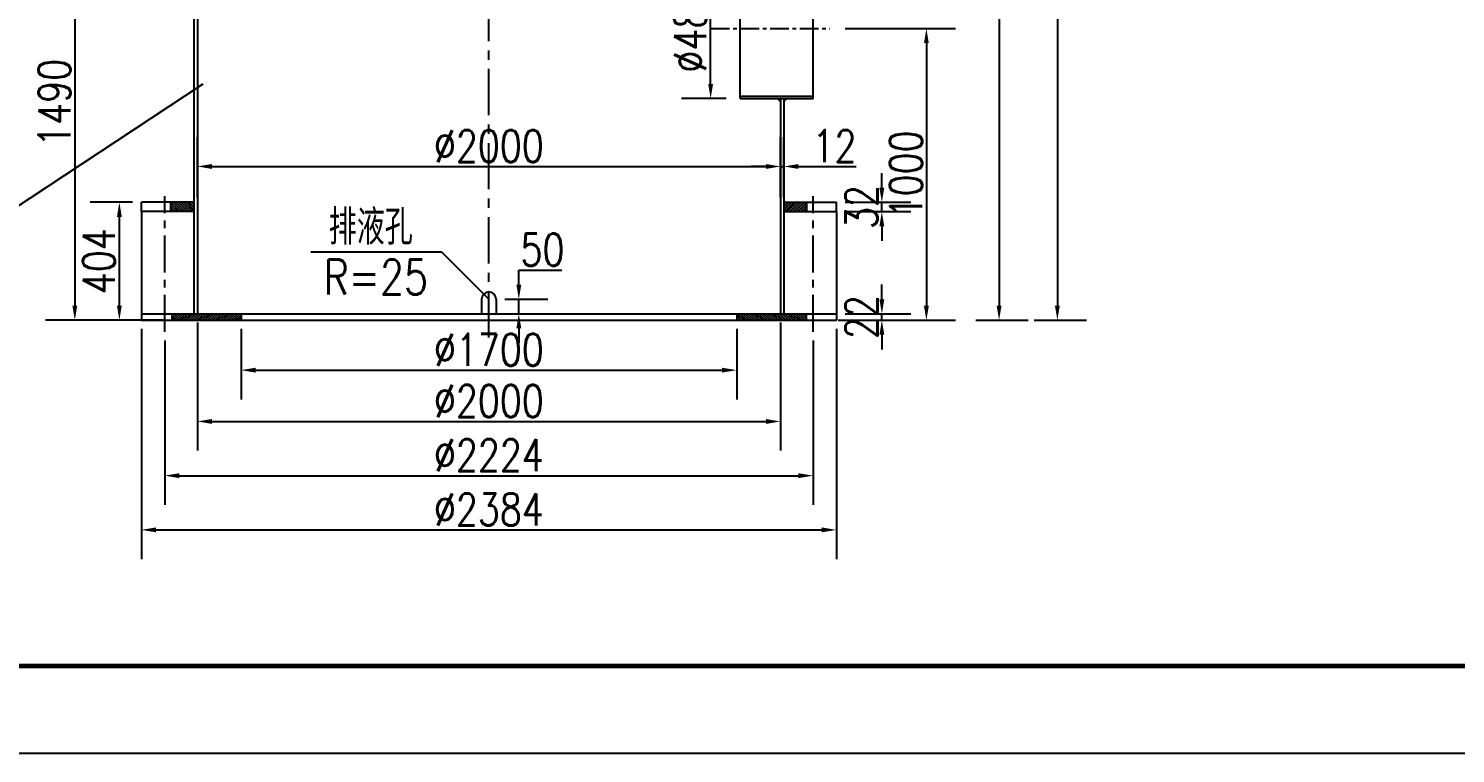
# Model space of a CAD drawing. Header units: millimetres. Extents: x -1286879 to -1269059, y -656245 to -631015.
# Drawn here: x -1284411 to -1279516, y -656245 to -653759 of the extents above; entities that cross this region are included whole.
import ezdxf

# ---------------------------------------------------------------- set-up
doc = ezdxf.new("R2010")
doc.units = ezdxf.units.MM
doc.linetypes.add('CENTER', pattern=[50.8, 31.75, -6.35, 6.35, -6.35])
doc.layers.get('0').update_dxf_attribs({"linetype": 'CONTINUOUS'})
doc.layers.get('Defpoints').update_dxf_attribs({"linetype": 'CONTINUOUS'})
doc.styles.add('HZ', font='txt.shx', dxfattribs={"width": 0.8, "bigfont": 'hztxt.shx'})
doc.dimstyles.new('gqb100', dxfattribs={"dimscale": 5, "dimtxt": 20, "dimasz": 15, "dimexe": 40, "dimexo": 8, "dimgap": 5, "dimtad": 1, "dimtoh": 1, "dimdec": 0, "dimdsep": 46, "dimtxsty": 'HZ', "dimcen": 5, "dimadec": 0, "dimazin": 0, "dimtfac": 1, "dimtdec": 0, "dimtmove": 0, "dimatfit": 3, "dimfxl": 1, "dimtolj": 1, "dimtzin": 0, "dimarcsym": 0})
pattern_1 = [(45, (10546.1734, -129539.327), (-4.49012806, 4.49012806), [])]

# ---------------------------------------------------------------- blocks, each defined once
blk = doc.blocks.new('*D375')
at = {"color": 0, "lineweight": -2, "ltscale": 0.5}
for p, q in [((-1283831.7, -654338.3), (-1283831.7, -654132.1)), ((-1281831.7, -654338.3), (-1281831.7, -654132.1)), ((-1283781.7, -654232.1), (-1281881.7, -654232.1))]:
    blk.add_line(p, q, dxfattribs=at)
at = {"color": 0, "ltscale": 0.5}
for points in [[(-1283781.7, -654223.8), (-1283781.7, -654240.5), (-1283831.7, -654232.1)], [(-1281881.7, -654223.8), (-1281881.7, -654240.5), (-1281831.7, -654232.1)]]:
    blk.add_solid(points, dxfattribs=at)
at = {"layer": 'Defpoints', "color": 0, "ltscale": 0.5}
for p in [(-1281831.7, -654232.1), (-1283831.7, -654368.3), (-1281831.7, -654368.3)]:
    blk.add_point(p, dxfattribs=at)
at = {"color": 0, "ltscale": 0.5, "insert": (-1282831.7, -654162.1), "char_height": 110, "attachment_point": 5, "style": 'HZ'}
blk.add_mtext('\\A1;%%c2000', dxfattribs=at)
blk = doc.blocks.new('*D376')
at = {"color": 0, "lineweight": -2, "ltscale": 0.5}
for p, q in [((-1281831.7, -654338.3), (-1281831.7, -654132.1)), ((-1281819.7, -654338.3), (-1281819.7, -654132.1)), ((-1281881.7, -654232.1), (-1281931.7, -654232.1)), ((-1281831.7, -654232.1), (-1281819.7, -654232.1)), ((-1281769.7, -654232.1), (-1281572.4, -654232.1))]:
    blk.add_line(p, q, dxfattribs=at)
at = {"color": 0, "ltscale": 0.5}
for points in [[(-1281881.7, -654223.8), (-1281881.7, -654240.5), (-1281831.7, -654232.1)], [(-1281769.7, -654223.8), (-1281769.7, -654240.5), (-1281819.7, -654232.1)]]:
    blk.add_solid(points, dxfattribs=at)
at = {"layer": 'Defpoints', "color": 0, "ltscale": 0.5}
for p in [(-1281819.7, -654232.1), (-1281831.7, -654368.3), (-1281819.7, -654368.3)]:
    blk.add_point(p, dxfattribs=at)
at = {"color": 0, "ltscale": 0.5, "insert": (-1281646.1, -654162.1), "char_height": 110, "attachment_point": 5, "style": 'HZ'}
blk.add_mtext('\\A1;12', dxfattribs=at)
blk = doc.blocks.new('*D378')
at = {"color": 0, "lineweight": -2, "ltscale": 0.5}
for p, q in [((-1281483.8, -654305), (-1281483.8, -654255)), ((-1281609.7, -654355), (-1281383.8, -654355)), ((-1281609.7, -654387), (-1281383.8, -654387)), ((-1281483.8, -654387), (-1281483.8, -654355)), ((-1281483.8, -654437), (-1281483.8, -654487))]:
    blk.add_line(p, q, dxfattribs=at)
at = {"color": 0, "ltscale": 0.5}
for points in [[(-1281492.2, -654305), (-1281475.5, -654305), (-1281483.8, -654355)], [(-1281492.2, -654437), (-1281475.5, -654437), (-1281483.8, -654387)]]:
    blk.add_solid(points, dxfattribs=at)
at = {"layer": 'Defpoints', "color": 0, "ltscale": 0.5}
for p in [(-1281639.7, -654355), (-1281639.7, -654387), (-1281483.8, -654355)]:
    blk.add_point(p, dxfattribs=at)
at = {"color": 0, "ltscale": 0.5, "insert": (-1281553.8, -654371), "char_height": 110, "attachment_point": 5, "rotation": 90, "style": 'HZ'}
blk.add_mtext('\\A1;32', dxfattribs=at)
blk = doc.blocks.new('*D379')
at = {"color": 0, "lineweight": -2, "ltscale": 0.5}
for p, q in [((-1281483.8, -654687.3), (-1281483.8, -654637.3)), ((-1281609.7, -654737.3), (-1281383.8, -654737.3)), ((-1281609.7, -654759.3), (-1281383.8, -654759.3)), ((-1281483.8, -654759.3), (-1281483.8, -654737.3)), ((-1281483.8, -654809.3), (-1281483.8, -654859.3))]:
    blk.add_line(p, q, dxfattribs=at)
at = {"color": 0, "ltscale": 0.5}
for points in [[(-1281492.1, -654687.3), (-1281475.4, -654687.3), (-1281483.8, -654737.3)], [(-1281492.1, -654809.3), (-1281475.4, -654809.3), (-1281483.8, -654759.3)]]:
    blk.add_solid(points, dxfattribs=at)
at = {"layer": 'Defpoints', "color": 0, "ltscale": 0.5}
for p in [(-1281639.7, -654737.3), (-1281639.7, -654759.3), (-1281483.8, -654737.3)]:
    blk.add_point(p, dxfattribs=at)
at = {"color": 0, "ltscale": 0.5, "insert": (-1281553.8, -654748.3), "char_height": 110, "attachment_point": 5, "rotation": 90, "style": 'HZ'}
blk.add_mtext('\\A1;22', dxfattribs=at)
blk = doc.blocks.new('*D380')
at = {"color": 0, "lineweight": -2, "ltscale": 0.5}
for p, q in [((-1282018.2, -653519.3), (-1282171.1, -653519.3)), ((-1282071.1, -653949.3), (-1282071.1, -653569.3)), ((-1282018.2, -653999.3), (-1282171.1, -653999.3))]:
    blk.add_line(p, q, dxfattribs=at)
at = {"color": 0, "ltscale": 0.5}
for points in [[(-1282079.4, -653569.3), (-1282062.7, -653569.3), (-1282071.1, -653519.3)], [(-1282079.4, -653949.3), (-1282062.7, -653949.3), (-1282071.1, -653999.3)]]:
    blk.add_solid(points, dxfattribs=at)
at = {"layer": 'Defpoints', "color": 0, "ltscale": 0.5}
for p in [(-1282071.1, -653519.3), (-1281988.2, -653519.3), (-1281988.2, -653999.3)]:
    blk.add_point(p, dxfattribs=at)
at = {"color": 0, "ltscale": 0.5, "insert": (-1282141.1, -653759.3), "char_height": 110, "attachment_point": 5, "rotation": 90, "style": 'HZ'}
blk.add_mtext('\\A1;%%c480', dxfattribs=at)
blk = doc.blocks.new('*D382')
at = {"color": 0, "lineweight": -2, "ltscale": 0.5}
for p, q in [((-1281609.3, -653759.3), (-1281231, -653759.3)), ((-1281331, -653809.3), (-1281331, -654709.3)), ((-1281633.2, -654759.3), (-1281231, -654759.3))]:
    blk.add_line(p, q, dxfattribs=at)
at = {"color": 0, "ltscale": 0.5}
for points in [[(-1281339.3, -653809.3), (-1281322.7, -653809.3), (-1281331, -653759.3)], [(-1281339.3, -654709.3), (-1281322.7, -654709.3), (-1281331, -654759.3)]]:
    blk.add_solid(points, dxfattribs=at)
at = {"layer": 'Defpoints', "color": 0, "ltscale": 0.5}
for p in [(-1281639.3, -653759.3), (-1281663.2, -654759.3), (-1281331, -654759.3)]:
    blk.add_point(p, dxfattribs=at)
at = {"color": 0, "ltscale": 0.5, "insert": (-1281401, -654259.3), "char_height": 110, "attachment_point": 5, "rotation": 90, "style": 'HZ'}
blk.add_mtext('\\A1;1000', dxfattribs=at)
blk = doc.blocks.new('*D385')
at = {"color": 0, "lineweight": -2, "ltscale": 0.5}
for p, q in [((-1281599.1, -652209.3), (-1280981.6, -652209.3)), ((-1281081.6, -652259.3), (-1281081.6, -654709.3)), ((-1281161.2, -654759.3), (-1280981.6, -654759.3))]:
    blk.add_line(p, q, dxfattribs=at)
at = {"color": 0, "ltscale": 0.5}
for points in [[(-1281089.9, -652259.3), (-1281073.3, -652259.3), (-1281081.6, -652209.3)], [(-1281089.9, -654709.3), (-1281073.3, -654709.3), (-1281081.6, -654759.3)]]:
    blk.add_solid(points, dxfattribs=at)
at = {"layer": 'Defpoints', "color": 0, "ltscale": 0.5}
for p in [(-1281629.1, -652209.3), (-1281191.2, -654759.3), (-1281081.6, -654759.3)]:
    blk.add_point(p, dxfattribs=at)
at = {"color": 0, "ltscale": 0.5, "insert": (-1281151.6, -653484.3), "char_height": 110, "attachment_point": 5, "rotation": 90, "style": 'HZ'}
blk.add_mtext('\\A1;2550', dxfattribs=at)
blk = doc.blocks.new('*D389')
at = {"color": 0, "lineweight": -2, "ltscale": 0.5}
for p, q in [((-1283681.7, -654789.3), (-1283681.7, -655030.5)), ((-1281981.7, -654789.3), (-1281981.7, -655030.5)), ((-1283631.7, -654930.5), (-1282031.7, -654930.5))]:
    blk.add_line(p, q, dxfattribs=at)
at = {"color": 0, "ltscale": 0.5}
for points in [[(-1283631.7, -654922.1), (-1283631.7, -654938.8), (-1283681.7, -654930.5)], [(-1282031.7, -654922.1), (-1282031.7, -654938.8), (-1281981.7, -654930.5)]]:
    blk.add_solid(points, dxfattribs=at)
at = {"layer": 'Defpoints', "color": 0, "ltscale": 0.5}
for p in [(-1283681.7, -654759.3), (-1281981.7, -654759.3), (-1281981.7, -654930.5)]:
    blk.add_point(p, dxfattribs=at)
at = {"color": 0, "ltscale": 0.5, "insert": (-1282831.7, -654860.5), "char_height": 110, "attachment_point": 5, "style": 'HZ'}
blk.add_mtext('\\A1;%%c1700', dxfattribs=at)
blk = doc.blocks.new('*D390')
at = {"color": 0, "lineweight": -2, "ltscale": 0.5}
for p, q in [((-1283831.7, -654767.3), (-1283831.7, -655206.3)), ((-1281831.7, -654767.3), (-1281831.7, -655206.3)), ((-1283781.7, -655106.3), (-1281881.7, -655106.3))]:
    blk.add_line(p, q, dxfattribs=at)
at = {"color": 0, "ltscale": 0.5}
for points in [[(-1283781.7, -655098), (-1283781.7, -655114.7), (-1283831.7, -655106.3)], [(-1281881.7, -655098), (-1281881.7, -655114.7), (-1281831.7, -655106.3)]]:
    blk.add_solid(points, dxfattribs=at)
at = {"layer": 'Defpoints', "color": 0, "ltscale": 0.5}
for p in [(-1283831.7, -654737.3), (-1281831.7, -654737.3), (-1281831.7, -655106.3)]:
    blk.add_point(p, dxfattribs=at)
at = {"color": 0, "ltscale": 0.5, "insert": (-1282831.7, -655036.3), "char_height": 110, "attachment_point": 5, "style": 'HZ'}
blk.add_mtext('\\A1;%%c2000', dxfattribs=at)
blk = doc.blocks.new('*D391')
at = {"color": 0, "lineweight": -2, "ltscale": 0.5}
for p, q in [((-1283943.7, -654828.9), (-1283943.7, -655392.2)), ((-1281719.7, -654828.9), (-1281719.7, -655392.2)), ((-1283893.7, -655292.2), (-1281769.7, -655292.2))]:
    blk.add_line(p, q, dxfattribs=at)
at = {"color": 0, "ltscale": 0.5}
for points in [[(-1283893.7, -655283.9), (-1283893.7, -655300.5), (-1283943.7, -655292.2)], [(-1281769.7, -655283.9), (-1281769.7, -655300.5), (-1281719.7, -655292.2)]]:
    blk.add_solid(points, dxfattribs=at)
at = {"layer": 'Defpoints', "color": 0, "ltscale": 0.5}
for p in [(-1283943.7, -654798.9), (-1281719.7, -654798.9), (-1281719.7, -655292.2)]:
    blk.add_point(p, dxfattribs=at)
at = {"color": 0, "ltscale": 0.5, "insert": (-1282831.7, -655222.2), "char_height": 110, "attachment_point": 5, "style": 'HZ'}
blk.add_mtext('\\A1;%%c2224', dxfattribs=at)
blk = doc.blocks.new('*D392')
at = {"color": 0, "lineweight": -2, "ltscale": 0.5}
for p, q in [((-1284054.2, -654355), (-1284199.2, -654355)), ((-1284099.2, -654709.3), (-1284099.2, -654405)), ((-1284062.9, -654759.3), (-1284199.2, -654759.3))]:
    blk.add_line(p, q, dxfattribs=at)
at = {"color": 0, "ltscale": 0.5}
for points in [[(-1284107.5, -654405), (-1284090.8, -654405), (-1284099.2, -654355)], [(-1284107.5, -654709.3), (-1284090.8, -654709.3), (-1284099.2, -654759.3)]]:
    blk.add_solid(points, dxfattribs=at)
at = {"layer": 'Defpoints', "color": 0, "ltscale": 0.5}
for p in [(-1284099.2, -654355), (-1284024.2, -654355), (-1284032.9, -654759.3)]:
    blk.add_point(p, dxfattribs=at)
at = {"color": 0, "ltscale": 0.5, "insert": (-1284169.2, -654557.1), "char_height": 110, "attachment_point": 5, "rotation": 90, "style": 'HZ'}
blk.add_mtext('\\A1;404', dxfattribs=at)
blk = doc.blocks.new('*D393')
at = {"color": 0, "lineweight": -2, "ltscale": 0.5}
for p, q in [((-1284023.7, -654789.3), (-1284023.7, -655578.1)), ((-1281639.7, -654789.3), (-1281639.7, -655578.1)), ((-1283973.7, -655478.1), (-1281689.7, -655478.1))]:
    blk.add_line(p, q, dxfattribs=at)
at = {"color": 0, "ltscale": 0.5}
for points in [[(-1283973.7, -655469.8), (-1283973.7, -655486.4), (-1284023.7, -655478.1)], [(-1281689.7, -655469.8), (-1281689.7, -655486.4), (-1281639.7, -655478.1)]]:
    blk.add_solid(points, dxfattribs=at)
at = {"layer": 'Defpoints', "color": 0, "ltscale": 0.5}
for p in [(-1284023.7, -654759.3), (-1281639.7, -654759.3), (-1281639.7, -655478.1)]:
    blk.add_point(p, dxfattribs=at)
at = {"color": 0, "ltscale": 0.5, "insert": (-1282831.7, -655408.1), "char_height": 110, "attachment_point": 5, "style": 'HZ'}
blk.add_mtext('\\A1;%%c2384', dxfattribs=at)
blk = doc.blocks.new('*D394')
at = {"color": 0, "lineweight": -2, "ltscale": 0.5}
for p, q in [((-1282729, -654637.3), (-1282729, -654587.3)), ((-1282729, -654587.3), (-1282582, -654587.3)), ((-1282776.7, -654687.3), (-1282629, -654687.3)), ((-1282729, -654737.3), (-1282729, -654687.3)), ((-1282776.7, -654737.3), (-1282629, -654737.3)), ((-1282729, -654787.3), (-1282729, -654837.3))]:
    blk.add_line(p, q, dxfattribs=at)
at = {"color": 0, "ltscale": 0.5}
for points in [[(-1282737.3, -654637.3), (-1282720.6, -654637.3), (-1282729, -654687.3)], [(-1282737.3, -654787.3), (-1282720.6, -654787.3), (-1282729, -654737.3)]]:
    blk.add_solid(points, dxfattribs=at)
at = {"layer": 'Defpoints', "color": 0, "ltscale": 0.5}
for p in [(-1282806.7, -654687.3), (-1282729, -654687.3), (-1282806.7, -654737.3)]:
    blk.add_point(p, dxfattribs=at)
at = {"color": 0, "ltscale": 0.5, "insert": (-1282648, -654517.3), "char_height": 110, "attachment_point": 5, "style": 'HZ'}
blk.add_mtext('\\A1;50', dxfattribs=at)
blk = doc.blocks.new('*D395')
at = {"color": 0, "lineweight": -2, "ltscale": 0.5}
for p, q in [((-1284111.7, -653269.1), (-1284352, -653269.1)), ((-1284252, -653319.1), (-1284252, -654709.3)), ((-1283949.8, -654759.3), (-1284352, -654759.3))]:
    blk.add_line(p, q, dxfattribs=at)
at = {"color": 0, "ltscale": 0.5}
for points in [[(-1284260.3, -653319.1), (-1284243.7, -653319.1), (-1284252, -653269.1)], [(-1284260.3, -654709.3), (-1284243.7, -654709.3), (-1284252, -654759.3)]]:
    blk.add_solid(points, dxfattribs=at)
at = {"layer": 'Defpoints', "color": 0, "ltscale": 0.5}
for p in [(-1284081.7, -653269.1), (-1284252, -654759.3), (-1283919.8, -654759.3)]:
    blk.add_point(p, dxfattribs=at)
at = {"color": 0, "ltscale": 0.5, "insert": (-1284322, -654014.2), "char_height": 110, "attachment_point": 5, "rotation": 90, "style": 'HZ'}
blk.add_mtext('\\A1;1490', dxfattribs=at)
blk = doc.blocks.new('*D339')
at = {"color": 0, "lineweight": -2, "ltscale": 0.5}
for p, q in [((-1282506.7, -632203.6), (-1280781.7, -632203.6)), ((-1280881.7, -632253.6), (-1280881.7, -654709.3)), ((-1280961.4, -654759.3), (-1280781.7, -654759.3))]:
    blk.add_line(p, q, dxfattribs=at)
at = {"color": 0, "ltscale": 0.5}
for points in [[(-1280890.1, -632253.6), (-1280873.4, -632253.6), (-1280881.7, -632203.6)], [(-1280890.1, -654709.3), (-1280873.4, -654709.3), (-1280881.7, -654759.3)]]:
    blk.add_solid(points, dxfattribs=at)
at = {"layer": 'Defpoints', "color": 0, "ltscale": 0.5}
for p in [(-1282536.7, -632203.6), (-1280991.4, -654759.3), (-1280881.7, -654759.3)]:
    blk.add_point(p, dxfattribs=at)
at = {"color": 0, "ltscale": 0.5, "insert": (-1280951.7, -643481.4), "char_height": 110, "attachment_point": 5, "rotation": 90, "style": 'HZ'}
blk.add_mtext('\\A1;~22556', dxfattribs=at)

msp = doc.modelspace()

# ---------------------------------------------------------------- hatches: boundary and pattern name
h = msp.add_hatch()
h.set_pattern_fill('ANSI31', color=256, scale=0.5, style=0)
h.set_pattern_definition([(315, (12511.1315, -1345863.8113), (-1.1225320151, -1.1225320151), [])])
h.paths.add_polyline_path([(-1281831.7, -654009.3), (-1281841.7, -653999.3), (-1281831.7, -653999.3)])
h = msp.add_hatch()
h.set_pattern_fill('ANSI31', color=256, scale=0.5, style=0)
h.set_pattern_definition([(225, (-2576162.6038, -1345863.8113), (1.1225320151, -1.1225320151), [])])
h.paths.add_polyline_path([(-1281819.7, -654009.3), (-1281809.7, -653999.3), (-1281819.7, -653999.3)])
at = {"ltscale": 0.5}
h = msp.add_hatch(dxfattribs=at)
h.set_pattern_fill('ANSI31', color=256, scale=2, style=0)
h.set_pattern_definition([(135, (-2576209.646, -129539.327), (4.49012806, 4.49012806), [])])
h.paths.add_polyline_path([(-1283922.7, -654355), (-1283843.7, -654355), (-1283843.7, -654387), (-1283922.7, -654387)])
h = msp.add_hatch(dxfattribs=at)
h.set_pattern_fill('ANSI31', color=256, scale=2, style=0)
h.set_pattern_definition(pattern_1)
h.paths.add_polyline_path([(-1281740.7, -654355), (-1281819.7, -654355), (-1281819.7, -654387), (-1281740.7, -654387)])
h = msp.add_hatch(dxfattribs=at)
h.set_pattern_fill('ANSI31', color=256, scale=2, style=0)
h.set_pattern_definition(pattern_1)
h.paths.add_polyline_path([(-1283681.7, -654737.3), (-1283919.7, -654737.3), (-1283919.7, -654759.3), (-1283681.7, -654759.3)])
h = msp.add_hatch(dxfattribs=at)
h.set_pattern_fill('ANSI31', color=256, scale=2, style=0)
h.set_pattern_definition([(135, (-2576209.646, -129539.327), (4.49012806, 4.49012806), [])])
h.paths.add_polyline_path([(-1281981.7, -654737.3), (-1281743.7, -654737.3), (-1281743.7, -654759.3), (-1281981.7, -654759.3)])

# ---------------------------------------------------------------- linework, layer by layer
at = {"linetype": 'CENTER', "ltscale": 5}
msp.add_line((-1282831.7, -654818.5), (-1282831.7, -631981.8), dxfattribs=at)
at = {"color": 4, "ltscale": 0.5}
for p, q in [((-1283843.7, -653431.6), (-1283843.7, -654737.3)), ((-1283831.7, -653431.6), (-1283831.7, -654737.3)), ((-1281969.7, -653999.3), (-1281969.7, -653519.3)), ((-1281719.7, -653999.3), (-1281719.7, -653519.3)), ((-1281969.7, -653991.3), (-1281719.7, -653991.3)), ((-1281969.7, -653999.3), (-1281719.7, -653999.3)), ((-1281831.7, -653999.3), (-1281831.7, -654737.3)), ((-1281819.7, -653999.3), (-1281819.7, -654737.3)), ((-1283843.7, -654355), (-1284023.7, -654355)), ((-1284023.7, -654387), (-1284023.7, -654355)), ((-1283843.7, -654387), (-1284023.7, -654387)), ((-1284023.7, -654387), (-1284023.7, -654737)), ((-1283922.7, -654387), (-1283922.7, -654355)), ((-1281819.7, -654355), (-1281639.7, -654355)), ((-1281819.7, -654387), (-1281639.7, -654387)), ((-1281740.7, -654387), (-1281740.7, -654355)), ((-1281639.7, -654387), (-1281639.7, -654355)), ((-1281639.7, -654387), (-1281639.7, -654737)), ((-1282857.2, -654687.3), (-1282857.2, -654737.3)), ((-1282806.7, -654687.3), (-1282806.7, -654737.3)), ((-1284023.7, -654737.3), (-1281639.7, -654737.3)), ((-1284023.7, -654737.3), (-1284023.7, -654759.3)), ((-1284023.7, -654759.3), (-1281639.7, -654759.3)), ((-1283919.7, -654737.3), (-1283919.7, -654759.3)), ((-1283681.7, -654737.3), (-1283681.7, -654759.3)), ((-1281981.7, -654737.3), (-1281981.7, -654759.3)), ((-1281743.7, -654737.3), (-1281743.7, -654759.3)), ((-1281639.7, -654737.3), (-1281639.7, -654759.3))]:
    msp.add_line(p, q, dxfattribs=at)
at = {"linetype": 'CENTER', "ltscale": 2}
msp.add_line((-1282069.8, -653759.3), (-1281661.7, -653759.3), dxfattribs=at)
at = {"ltscale": 0.5}
for p, q in [((-1284639.8, -654494.8), (-1283811.4, -653948.4)), ((-1282993.9, -654525.3), (-1282831.7, -654687.3))]:
    msp.add_line(p, q, dxfattribs=at)
for p, q in [((-1281841.7, -653999.3), (-1281831.7, -654009.3)), ((-1281809.7, -653999.3), (-1281819.7, -654009.3))]:
    msp.add_line(p, q)
at = {"linetype": 'CENTER', "ltscale": 4}
for p, q in [((-1283943.7, -654798.9), (-1283943.7, -654334.3)), ((-1281719.7, -654798.9), (-1281719.7, -654334.3))]:
    msp.add_line(p, q, dxfattribs=at)
at = {"color": 2}
msp.add_line((-1283442, -654525.3), (-1282993.9, -654525.3), dxfattribs=at)
at = {"color": 2, "lineweight": 60}
msp.add_line((-1286129.2, -655944.5), (-1269359.2, -655944.5), dxfattribs=at)
at = {"color": 1}
msp.add_line((-1269059.2, -656244.5), (-1286879.2, -656244.5), dxfattribs=at)
at = {"color": 4, "ltscale": 0.5}
msp.add_arc((-1282831.7, -654687.3), 25, 0, 180, dxfattribs=at)

# ---------------------------------------------------------------- texts
at = {"ltscale": 0.5, "style": 'HZ', "width": 0.8}
for s, p in [('排液孔', (-1283380.7, -654500.4)), ('R=25', (-1283398.4, -654671.6))]:
    msp.add_text(s, height=120, dxfattribs=at).set_placement(p)

# ---------------------------------------------------------------- dimensions: what is measured, and where the dimension line sits
at = {"ltscale": 0.5}
for base, p1, p2, text, picture, middle in [((-1280881.7, -654759.3), (-1282536.7, -632203.6), (-1280991.4, -654759.3), '~<>', '*D339', (-1280951.7, -643481.4)), ((-1284099.2, -654355), (-1284032.9, -654759.3), (-1284024.2, -654355), '404', '*D392', (-1284169.2, -654557.1)), ((-1282729, -654687.3), (-1282806.7, -654737.3), (-1282806.7, -654687.3), '50', '*D394', (-1282648, -654517.3))]:
    dim = msp.add_linear_dim(base=base, p1=p1, p2=p2, angle=90, text=text, dimstyle='gqb100', override={"dimtxt": 22, "dimasz": 10, "dimexe": 20, "dimexo": 6, "dimgap": 3}, dxfattribs=at)
    dim.commit()
    dim.dimension.update_dxf_attribs({"geometry": picture, "text_midpoint": middle})
for base, p1, p2, angle, picture, middle in [((-1281081.6, -654759.3), (-1281629.1, -652209.3), (-1281191.2, -654759.3), 90, '*D385', (-1281151.6, -653484.3)), ((-1284252, -654759.3), (-1284081.7, -653269.1), (-1283919.8, -654759.3), 270, '*D395', (-1284322, -654014.2)), ((-1281331, -654759.3), (-1281639.3, -653759.3), (-1281663.2, -654759.3), 270, '*D382', (-1281401, -654259.3))]:
    dim = msp.add_linear_dim(base=base, p1=p1, p2=p2, angle=angle, dimstyle='gqb100', override={"dimtxt": 22, "dimasz": 10, "dimexe": 20, "dimexo": 6, "dimgap": 3}, dxfattribs=at)
    dim.commit()
    dim.dimension.update_dxf_attribs({"geometry": picture, "text_midpoint": middle})
dim = msp.add_linear_dim(base=(-1282071.1, -653519.3), p1=(-1281988.2, -653999.3), p2=(-1281988.2, -653519.3), angle=90, text='%%c480', dimstyle='gqb100', override={"dimtxt": 22, "dimasz": 10, "dimexe": 20, "dimexo": 6, "dimgap": 3}, dxfattribs=at)
dim.commit()
dim.dimension.update_dxf_attribs({"geometry": '*D380', "text_midpoint": (-1282071.1, -653759.3), "dimtype": 128})
for base, p1, p2, picture, middle in [((-1281831.7, -654232.1), (-1283831.7, -654368.3), (-1281831.7, -654368.3), '*D375', (-1282831.7, -654162.1)), ((-1281639.7, -655478.1), (-1284023.7, -654759.3), (-1281639.7, -654759.3), '*D393', (-1282831.7, -655408.1)), ((-1281831.7, -655106.3), (-1283831.7, -654737.3), (-1281831.7, -654737.3), '*D390', (-1282831.7, -655036.3)), ((-1281981.7, -654930.5), (-1283681.7, -654759.3), (-1281981.7, -654759.3), '*D389', (-1282831.7, -654860.5)), ((-1281719.7, -655292.2), (-1283943.7, -654798.9), (-1281719.7, -654798.9), '*D391', (-1282831.7, -655222.2))]:
    dim = msp.add_linear_dim(base=base, p1=p1, p2=p2, text='%%c<>', dimstyle='gqb100', override={"dimtxt": 22, "dimasz": 10, "dimexe": 20, "dimexo": 6, "dimgap": 3}, dxfattribs=at)
    dim.commit()
    dim.dimension.update_dxf_attribs({"geometry": picture, "text_midpoint": middle})
dim = msp.add_linear_dim(base=(-1281819.7, -654232.1), p1=(-1281831.7, -654368.3), p2=(-1281819.7, -654368.3), dimstyle='gqb100', override={"dimtxt": 22, "dimasz": 10, "dimexe": 20, "dimexo": 6, "dimgap": 3}, dxfattribs=at)
dim.commit()
dim.dimension.update_dxf_attribs({"geometry": '*D376', "text_midpoint": (-1281646.1, -654162.1)})
for base, p1, p2, picture, middle in [((-1281483.8, -654355), (-1281639.7, -654387), (-1281639.7, -654355), '*D378', (-1281483.8, -654371)), ((-1281483.8, -654737.3), (-1281639.7, -654759.3), (-1281639.7, -654737.3), '*D379', (-1281483.8, -654748.3))]:
    dim = msp.add_linear_dim(base=base, p1=p1, p2=p2, angle=90, dimstyle='gqb100', override={"dimtxt": 22, "dimasz": 10, "dimexe": 20, "dimexo": 6, "dimgap": 3}, dxfattribs=at)
    dim.commit()
    dim.dimension.update_dxf_attribs({"geometry": picture, "text_midpoint": middle, "dimtype": 128})

doc.saveas('drawing.dxf')
